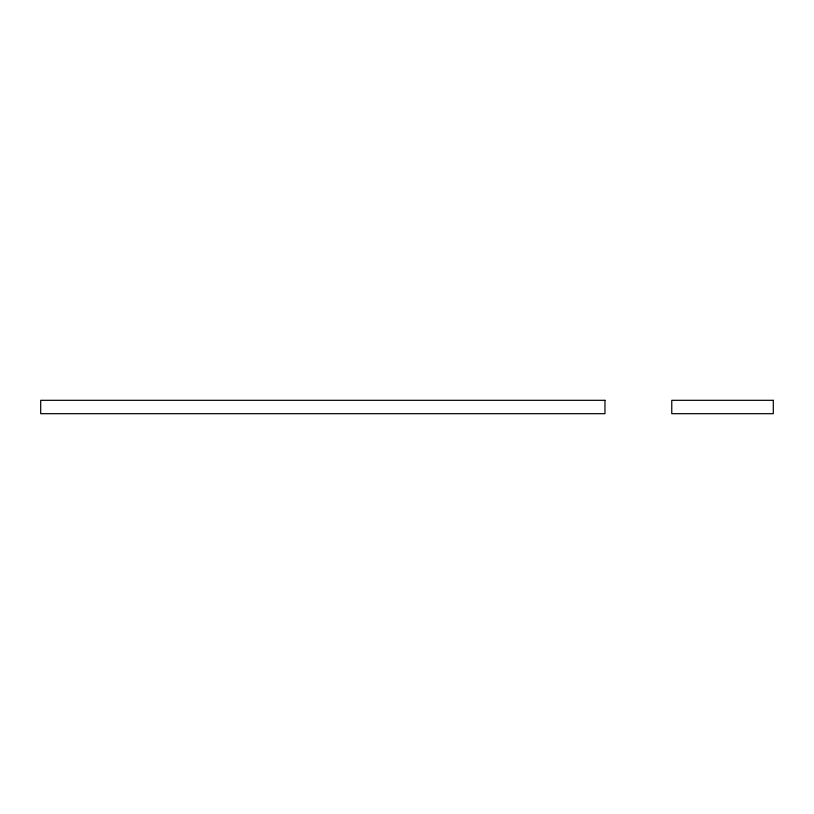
<?xml version="1.0" encoding="UTF-8"?>
<svg xmlns="http://www.w3.org/2000/svg" width="814" height="814" viewBox="0 0 814 814"><rect width="100%" height="100%" fill="white"/><g stroke="black" fill="none" stroke-linecap="round" stroke-linejoin="round"><path stroke-width="1.22" d="M604.965 400.315L40.7 400.315L40.7 413.685L604.965 413.685L604.965 400.315M773.3 400.315L671.764 400.315L671.764 413.685L773.3 413.685L773.3 400.315"/></g></svg>
